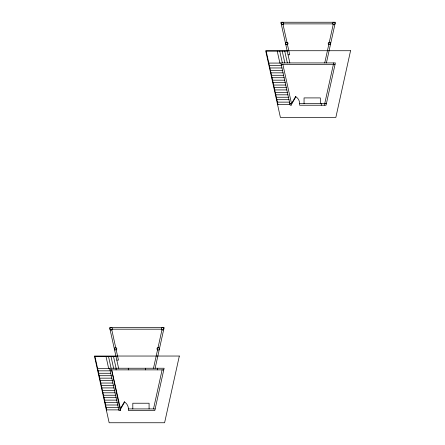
<?xml version="1.0" encoding="UTF-8"?>
<svg xmlns="http://www.w3.org/2000/svg" width="445" height="445" viewBox="0 0 445 445"><rect width="100%" height="100%" fill="white"/><g stroke="black" fill="none" stroke-linecap="round" stroke-linejoin="round"><path stroke-width="0.67" d="M153.492 368.243L162.108 329.189L111.651 329.189L118.47 360.105L116.807 360.105M155.155 368.243L164.133 327.565L109.626 327.565L118.598 368.243M153.492 408.922L162.108 369.867M324.733 62.929L333.349 23.88L282.892 23.88L289.717 54.791L288.049 54.791M326.402 62.929L335.374 22.25L280.867 22.25L289.845 62.929M324.733 105.231L324.733 103.607L333.349 64.553L333.349 62.929M295.58 96.582L291.508 103.624L291.508 105.231L290.201 105.231L280.867 62.929L335.374 62.929L326.04 105.231L299.646 105.231L299.646 103.607A8.138 8.138 0 0 0 295.58 96.582L295.886 96.76L291.82 103.802L289.845 103.607L291.508 103.624L282.892 64.553M124.333 401.891L120.267 408.938L120.267 410.546L118.96 410.546L109.626 368.243L164.133 368.243L154.799 410.546L128.405 410.546L128.405 408.922A8.138 8.138 0 0 0 124.333 401.891L124.645 402.069L120.573 409.116L111.651 369.867L120.267 410.546M324.733 103.624L326.402 103.607L299.646 103.607M287.242 51.131L266.182 51.131L277.975 104.575M268.819 63.079L280.901 63.079M281.229 64.553L335.018 64.553M269.358 65.521L281.44 65.521M269.898 67.963L281.98 67.963M270.438 70.405L282.519 70.405M270.977 72.847L283.053 72.847M271.511 75.283L283.593 75.283M272.051 77.725L284.132 77.725M272.59 80.167L284.672 80.167M273.13 82.609L285.212 82.609M273.669 85.045L285.751 85.045M274.209 87.487L286.285 87.487M274.743 89.929L286.825 89.929M275.283 92.371L287.364 92.371M275.822 94.813L287.904 94.813M276.362 97.249L288.443 97.249M276.901 99.691L288.977 99.691M277.441 102.133L289.517 102.133M277.558 104.575L290.057 104.575M115.995 356.445L94.941 356.445L106.733 409.884M97.577 368.393L109.659 368.393M109.982 369.867L163.771 369.867M98.117 370.835L110.199 370.835M98.657 373.277L110.733 373.277M99.191 375.714L111.272 375.714M99.73 378.155L111.812 378.155M100.27 380.597L112.351 380.597M100.809 383.039L112.891 383.039M101.349 385.481L113.425 385.481M101.888 387.918L113.965 387.918M102.422 390.36L114.504 390.36M102.962 392.801L115.044 392.801M103.501 395.243L115.583 395.243M104.041 397.68L116.123 397.68M104.581 400.122L116.657 400.122M105.115 402.564L117.196 402.564M105.654 405.006L117.736 405.006M106.194 407.448L118.275 407.448M128.405 408.922L155.155 408.922M106.316 409.884L118.815 409.884M284.739 51.131L287.342 62.929M282.241 51.131L284.845 62.929M279.744 51.131L282.347 62.929M277.241 51.131L279.883 63.079M113.497 356.445L116.101 368.243L116.101 369.867M111 356.445L113.603 368.243M108.497 356.445L111.1 368.243M105.999 356.445L108.636 368.393M321.307 103.607L321.307 105.231M320.328 103.607L320.328 97.911L304.052 97.911L304.052 103.607M157.658 368.243L157.658 369.867M149.081 408.922L149.081 403.226L132.81 403.226L132.81 408.922M145.454 368.243L145.454 369.867M128.305 368.243L128.305 369.867M179.324 356.039L164.6 422.75L109.153 422.75L94.435 356.039L179.324 356.039M350.565 50.724L335.847 117.436L280.4 117.436L265.676 50.724L350.565 50.724M281.785 24.547A1.224 1.224 0 0 0 283.626 23.485A1.224 1.224 0 0 0 281.785 22.428A1.224 1.224 0 0 0 281.785 24.547M333.233 24.547A1.224 1.224 0 0 0 335.068 23.485A1.224 1.224 0 0 0 333.233 22.428A1.224 1.224 0 0 0 333.233 24.547M286.129 44.506A1.224 1.224 0 0 0 288.032 43.566A1.224 1.224 0 0 0 286.269 42.392A1.224 1.224 0 0 0 286.129 44.506M328.755 44.506A1.224 1.224 0 0 0 330.657 43.566A1.224 1.224 0 0 0 328.894 42.392A1.224 1.224 0 0 0 328.755 44.506M110.544 329.862A1.224 1.224 0 0 0 112.379 328.799A1.224 1.224 0 0 0 110.544 327.737A1.224 1.224 0 0 0 110.544 329.862M161.991 329.862A1.224 1.224 0 0 0 163.827 328.799A1.224 1.224 0 0 0 161.991 327.737A1.224 1.224 0 0 0 161.991 329.862M114.882 349.82A1.224 1.224 0 0 0 116.785 348.88A1.224 1.224 0 0 0 115.021 347.701A1.224 1.224 0 0 0 114.882 349.82M157.513 349.82A1.224 1.224 0 0 0 159.416 348.88A1.224 1.224 0 0 0 157.652 347.701A1.224 1.224 0 0 0 157.513 349.82"/></g></svg>
